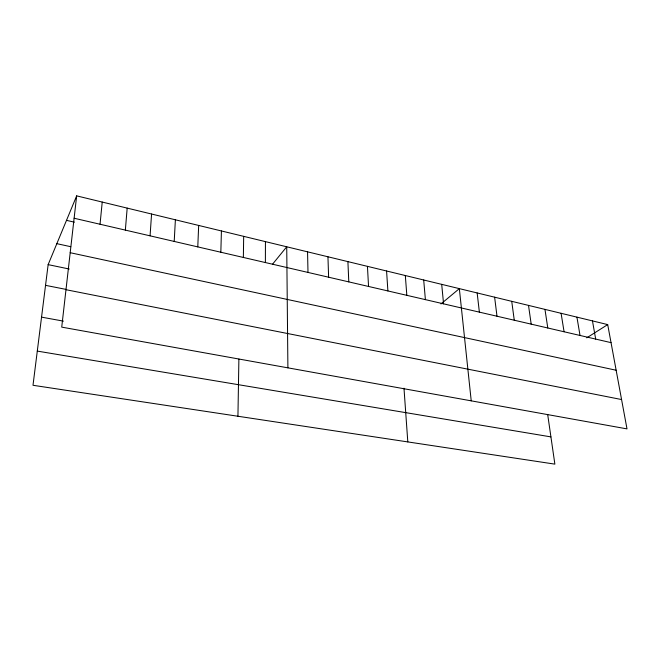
<?xml version="1.0" encoding="UTF-8"?>
<svg xmlns="http://www.w3.org/2000/svg" width="660" height="660" viewBox="0 0 660 660"><rect width="100%" height="100%" fill="white"/><g stroke="black" fill="none" stroke-linecap="round" stroke-linejoin="round"><path stroke-width="0.99" d="M265.386 262.556L265.435 241.626M243.358 257.45L243.68 236.354M237.938 416.254L238.887 359.098M220.836 252.236L221.422 230.959M197.785 246.889L198.668 225.439M174.207 241.428L175.387 219.797M150.067 235.834L151.569 214.022M125.35 230.109L127.182 208.114M100.04 224.243L102.226 202.059M76.659 195.863L61.726 327.129L627 428.885L607.703 324.596L76.659 195.863L48.139 264.635L33 385.283L554.87 464.137L547.668 414.422M272.638 264.091L286.729 246.79L287.9 367.843M440.971 303.947L459.343 288.635L471.223 400.843M586.765 337.837L607.703 324.596M37.29 351.095L550.918 436.887M41.547 317.138L63.418 321.131M45.54 285.343L66.016 289.393M65.984 289.707L621.571 399.548M48.139 264.635L69.234 269.016M70.191 252.706L616.151 370.243M56.834 243.664L70.752 246.7M66.503 220.349L74.407 222.172M74.11 218.237L611.044 342.647M592.465 320.9L595.683 339.091M576.931 317.138L580.024 335.462M561.099 313.302L564.069 331.765M544.962 309.391L547.792 327.995M528.511 305.399L531.193 324.151M511.731 301.331L514.272 320.224M494.62 297.182L496.996 316.222M477.155 292.949L479.374 312.139M441.697 284.353L443.569 303.847M423.695 279.988L425.395 299.632M405.322 275.534L406.832 295.334M403.986 388.212L407.806 441.919M386.578 270.996L387.89 290.945M367.438 266.351L368.552 286.465M347.902 261.616L348.793 281.886M327.946 256.781L328.614 277.208M307.552 251.839L307.997 272.432"/></g></svg>
